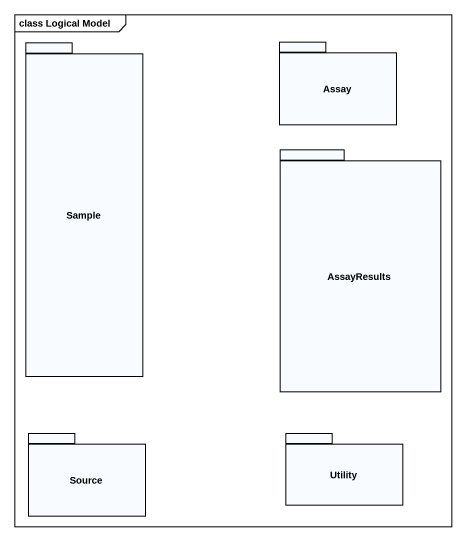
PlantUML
@startuml
mainframe class Logical Model
package Sample {
}
package Assay {
}
package AssayResults {
}
package Source {
}
package Utility {
}
@enduml
